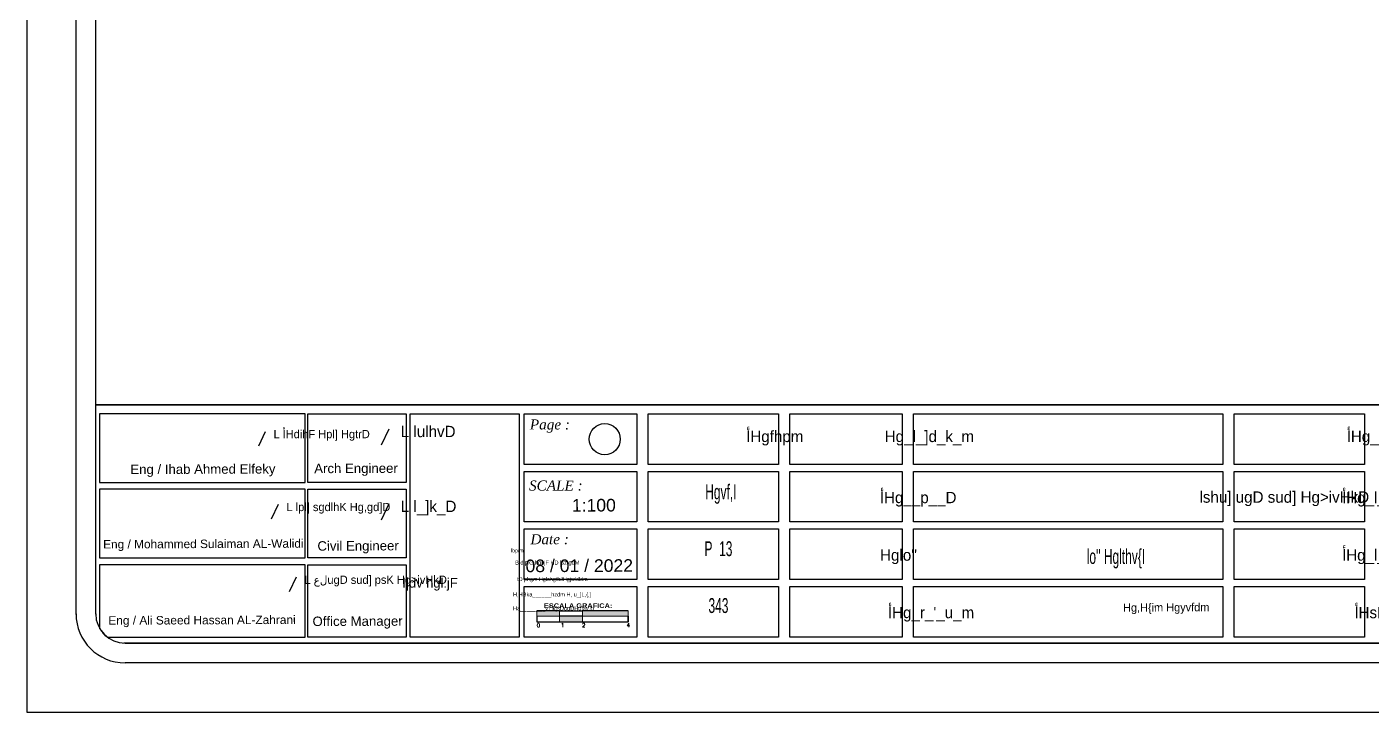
# Model space of a CAD drawing. Extents: x 764960 to 765213, y 2210278 to 2210478.
# Drawn here: x 765026.01 to 765062.15, y 2210277.76 to 2210296.16 of the extents above; entities that cross this region are included whole.
import ezdxf
from ezdxf.enums import TextEntityAlignment as Align

# ---------------------------------------------------------------- set-up
doc = ezdxf.new("R2010")
doc.units = 0
doc.header["$LTSCALE"] = 0.1
doc.header["$MEASUREMENT"] = 0
doc.layers.get('0').update_dxf_attribs({"linetype": 'CONTINUOUS'})
doc.layers.get('Defpoints').update_dxf_attribs({"linetype": 'CONTINUOUS'})
for name, color, linetype in [('1MUROS', 10, 'CONTINUOUS'), ('4', 2, 'CONTINUOUS'), ('const.line', 252, 'CONTINUOUS'), ('MAN', 230, 'CONTINUOUS'), ('pieplano', 7, 'CONTINUOUS'), ('SAGR Frame', 251, 'CONTINUOUS'), ('WALL', 7, 'CONTINUOUS'), ('xyz', 93, 'CONTINUOUS'), ('Zonas', 5, 'CONTINUOUS')]:
    doc.layers.add(name, color=color, linetype=linetype)
for name, color, linetype, lineweight in [('A-PL-WALL', 7, 'CONTINUOUS', 30), ('led', 150, 'CONTINUOUS', 0), ('text', 7, 'CONTINUOUS', 25)]:
    doc.layers.add(name, color=color, linetype=linetype, lineweight=lineweight)
doc.styles.add('100', font='xarb.shx', dxfattribs={"width": 0.7, "height": 0.35})
doc.styles.add('A1', font='xarb.shx')
doc.styles.add('Arch_Text_E', font='arial.ttf', dxfattribs={"height": 0.2})
doc.styles.add('KARINA', font='', dxfattribs={"height": 0.5})
doc.styles.get("Standard").update_dxf_attribs({"font": 'txt.SHX', "bigfont": 'whgtxt.shx'})
doc.styles.add('XARAB', font='xarb.shx')
doc.styles.add('XARB', font='xarb.shx')
doc.styles.get('KARINA').set_extended_font_data('Arial Black')

# ---------------------------------------------------------------- blocks, each defined once
blk = doc.blocks.new('kalesh')
at = {"layer": 'SAGR Frame', "linetype": 'ByBlock', "true_color": 0xfeeab9}
h = blk.add_hatch(color=254, dxfattribs=at)
h.paths.add_polyline_path([(3952.995, 561.647), (3952.995, 561.771), (3952.477, 561.771), (3952.477, 561.647)])
h.paths.add_polyline_path([(3953.512, 561.523), (3953.512, 561.647), (3952.995, 561.647), (3952.995, 561.523)])
h.paths.add_polyline_path([(3954.548, 561.647), (3954.548, 561.771), (3953.512, 561.771), (3953.512, 561.647)])
at = {"layer": '4', "lineweight": -2}
for p, q in [((3952.995, 561.771), (3953.512, 561.771)), ((3952.477, 561.647), (3952.477, 561.523)), ((3952.477, 561.523), (3952.995, 561.523)), ((3953.512, 561.647), (3952.995, 561.647)), ((3952.995, 561.523), (3953.512, 561.523)), ((3953.512, 561.523), (3954.548, 561.523)), ((3954.548, 561.647), (3954.548, 561.523)), ((3954.548, 561.523), (3954.548, 561.647))]:
    blk.add_line(p, q, dxfattribs=at)
at = {"layer": 'const.line'}
blk.add_circle((3954.015, 565.646), 0.352, dxfattribs=at)
at = {"layer": 'Defpoints'}
blk.add_lwpolyline([(3940.958, 559.483), (3987.589, 559.483), (3987.589, 592.346), (3940.958, 592.346)], close=True, dxfattribs=at)
at = {"layer": 'led', "linetype": 'ByBlock'}
for p, q in [((3952.477, 561.771), (3952.477, 561.647)), ((3952.995, 561.647), (3952.995, 561.771)), ((3953.512, 561.771), (3953.512, 561.647)), ((3954.548, 561.647), (3954.548, 561.771)), ((3952.477, 561.647), (3952.995, 561.647)), ((3952.995, 561.647), (3952.995, 561.523)), ((3953.512, 561.647), (3954.548, 561.647)), ((3953.512, 561.523), (3953.512, 561.647))]:
    blk.add_line(p, q, dxfattribs=at)
at = {"layer": 'WALL'}
for p, q in [((3946.343, 565.815, 0.018), (3946.188, 565.487, 0.018)), ((3946.636, 564.169, 0.018), (3946.481, 563.841, 0.018)), ((3947.041, 562.527, 0.018), (3946.886, 562.198, 0.018))]:
    blk.add_line(p, q, dxfattribs=at)
at = {"layer": 'WALL', "color": 5}
for p, q in [((3949.133, 565.873), (3948.962, 565.509)), ((3949.133, 564.182), (3948.962, 563.818))]:
    blk.add_line(p, q, dxfattribs=at)
at = {"layer": 'WALL', "color": 55, "true_color": 0x999b37}
blk.add_arc((3943.179, 561.703), 0.666, 209.7058, 232.3257, dxfattribs=at)
at = {"layer": 'xyz', "ltscale": 0.2}
for p, q in [((3942.069, 561.687), (3942.069, 590.126)), ((3942.513, 561.691), (3942.513, 590.126)), ((3984.813, 561.037), (3943.179, 561.037)), ((3984.813, 560.593), (3943.179, 560.593))]:
    blk.add_line(p, q, dxfattribs=at)
for points in [[(3985.48, 561.703), (3985.48, 566.419), (3942.513, 566.419)], [(3942.513, 561.691), (3942.513, 566.419), (3983.966, 566.419)], [(3942.772, 561.176), (3947.243, 561.176), (3947.243, 562.81), (3942.6, 562.81), (3942.6, 561.373)], [(3983.966, 561.038), (3943.146, 561.038)], [(3943.179, 561.037), (3984.846, 561.038)]]:
    blk.add_lwpolyline(points, dxfattribs=at)
for points in [[(3947.243, 566.215), (3942.6, 566.215), (3942.6, 564.668), (3947.243, 564.668)], [(3947.308, 566.215), (3949.527, 566.215), (3949.527, 564.668), (3947.308, 564.668)], [(3949.622, 566.218), (3952.085, 566.218), (3952.085, 561.178), (3949.622, 561.178)], [(3952.198, 566.218), (3954.74, 566.218), (3954.74, 565.074), (3952.198, 565.074)], [(3954.995, 566.218), (3957.941, 566.218), (3957.941, 565.074), (3954.995, 565.074)], [(3958.197, 566.218), (3960.739, 566.218), (3960.739, 565.074), (3958.197, 565.074)], [(3960.994, 566.218), (3967.98, 566.218), (3967.98, 565.074), (3960.994, 565.074)], [(3968.236, 566.218), (3971.182, 566.218), (3971.182, 565.074), (3968.236, 565.074)], [(3952.198, 564.919), (3954.74, 564.919), (3954.74, 563.776), (3952.198, 563.776)], [(3954.995, 564.919), (3957.941, 564.919), (3957.941, 563.776), (3954.995, 563.776)], [(3958.197, 564.919), (3960.739, 564.919), (3960.739, 563.776), (3958.197, 563.776)], [(3960.994, 564.919), (3967.98, 564.919), (3967.98, 563.776), (3960.994, 563.776)], [(3968.236, 564.919), (3971.182, 564.919), (3971.182, 563.776), (3968.236, 563.776)], [(3947.243, 564.513), (3942.6, 564.513), (3942.6, 562.965), (3947.243, 562.965)], [(3947.308, 564.513), (3949.527, 564.513), (3949.527, 562.965), (3947.308, 562.965)], [(3952.198, 563.621), (3954.74, 563.621), (3954.74, 562.477), (3952.198, 562.477)], [(3954.995, 563.621), (3957.941, 563.621), (3957.941, 562.477), (3954.995, 562.477)], [(3958.197, 563.621), (3960.739, 563.621), (3960.739, 562.477), (3958.197, 562.477)], [(3960.994, 563.621), (3967.98, 563.621), (3967.98, 562.477), (3960.994, 562.477)], [(3968.236, 563.621), (3971.182, 563.621), (3971.182, 562.477), (3968.236, 562.477)], [(3947.308, 562.81), (3949.527, 562.81), (3949.527, 561.176), (3947.308, 561.176)], [(3952.198, 562.322), (3954.74, 562.322), (3954.74, 561.178), (3952.198, 561.178)], [(3954.995, 562.322), (3957.941, 562.322), (3957.941, 561.178), (3954.995, 561.178)], [(3958.197, 562.322), (3960.739, 562.322), (3960.739, 561.178), (3958.197, 561.178)], [(3960.994, 562.322), (3967.98, 562.322), (3967.98, 561.178), (3960.994, 561.178)], [(3968.236, 562.322), (3971.182, 562.322), (3971.182, 561.178), (3968.236, 561.178)]]:
    blk.add_lwpolyline(points, close=True, dxfattribs=at)
for radius in [1.11, 0.666]:
    blk.add_arc((3943.179, 561.703), radius, 180, 270, dxfattribs=at)
at = {"layer": 'Zonas', "color": 5}
for p, q in [((3952.995, 561.771), (3952.477, 561.771)), ((3954.548, 561.771), (3953.512, 561.771))]:
    blk.add_line(p, q, dxfattribs=at)
at = {"layer": '1MUROS', "color": 3, "lineweight": -2, "style": 'Arch_Text_E'}
for s, height, p in [('Eng / Ihab Ahmed Elfeky ', 0.21326, (3943.296, 564.963)), ('Arch Engineer ', 0.21326, (3947.451, 564.984)), ('Eng / Mohammed Sulaiman AL-Walidi ', 0.19193, (3942.68, 563.273)), ('Civil Engineer ', 0.21326, (3947.523, 563.234)), ('Eng / Ali Saeed Hassan AL-Zahrani ', 0.19193, (3942.799, 561.552)), ('Office Manager', 0.21326, (3947.412, 561.532))]:
    blk.add_text(s, height=height, rotation=0.2258, dxfattribs=at).set_placement(p, align=Align.MIDDLE_LEFT)
at = {"layer": '1MUROS', "lineweight": -2, "style": 'Arch_Text_E'}
for s, height, p in [('1:100', 0.2843, (3953.272, 564.152)), ('08 / 01 / 2022', 0.28434, (3952.225, 562.784))]:
    blk.add_text(s, height=height, rotation=0.2258, dxfattribs=at).set_placement(p, align=Align.MIDDLE_LEFT)
at = {"layer": 'MAN', "style": 'KARINA'}
blk.add_text('ESCALA GRAFICA:', height=0.10426, dxfattribs=at).set_placement((3952.641, 561.833))
at = {"layer": 'pieplano', "ltscale": 0.01}
for s, p in [('0', (3952.477, 561.397)), ('1', (3953.024, 561.397)), ('2', (3953.5, 561.397)), ('4', (3954.509, 561.397))]:
    blk.add_text(s, height=0.0912, dxfattribs=at).set_placement(p)
at = {"layer": 'text', "color": 0, "lineweight": -3, "style": 'XARAB'}
for s, height, p in [('lbp/m', 0.0859, (3951.892, 563.088)), (' B djplG hgl:jF HD lsz,gdM  ', 0.09199, (3951.954, 562.813)), (' tD phgm HglohgthJHgjwldldm', 0.08739, (3952.005, 562.441)), ('H,HBka______hzdm H, u_]L,{,]', 0.09199, (3951.943, 562.093)), ('Ha________vTik]sDugDHglav,U', 0.09199, (3951.943, 561.78))]:
    blk.add_text(s, height=height, dxfattribs=at).set_placement(p)
at = {"layer": 'WALL', "style": 'A1'}
for s, height, p in [('L أHdihF Hpl] HgtrD', 0.18671, (3946.532, 565.667, -0.283)), ('أHgfhpm ', 0.256, (3957.215, 565.58, -0.351)), ('L lpl] sgdlhK Hg,gd]D', 0.18671, (3946.824, 564.021, -0.283)), ('L علugD sud] psK Hg>ivHkD', 0.18671, (3947.229, 562.378, -0.283))]:
    blk.add_text(s, height=height, dxfattribs=at).set_placement(p)
at = {"layer": 'WALL', "color": 5, "style": 'A1'}
for s, height, p in [('L lulhvD ', 0.256, (3949.407, 565.691, -0.351)), ('L l_]k_D ', 0.256, (3949.407, 564, -0.351)), ('l]dv hgl:jF ', 0.21762, (3949.447, 562.292, -0.298))]:
    blk.add_text(s, height=height, dxfattribs=at).set_placement(p)
at = {"layer": 'WALL', "color": 30, "true_color": 0xf8991e, "style": 'A1'}
for s, height, p in [('Hg_l_]d_k_m ', 0.25602, (3960.342, 565.58, -0.351)), ('أHg_l_a_v,U ', 0.25602, (3970.785, 565.58, -0.351)), ('أHg__p__D ', 0.256, (3960.237, 564.2, -0.351)), ('أHg_l_hg_; ', 0.25602, (3970.68, 564.2, -0.351)), ('أHg_l_,r_U ', 0.25602, (3970.68, 562.901, -0.351)), ("Hglo''", 0.256, (3960.237, 562.901, -0.351)), ("أHg_r_'_u_m ", 0.25602, (3960.419, 561.603, -0.351)), ('أHsL Hgg,pm', 0.25602, (3970.958, 561.603, -0.351))]:
    blk.add_text(s, height=height, dxfattribs=at).set_placement(p)
at = {"layer": 'WALL', "color": 0, "style": 'A1'}
blk.add_text('lshu] ugD sud] Hg>ivHkD', height=0.25602, dxfattribs=at).set_placement((3967.454, 564.21, -0.351))
at = {"layer": 'WALL', "color": 5, "linetype": 'ByBlock', "char_height": 0.22751, "width": 4.59374, "attachment_point": 1}
for s, insert in [('{\\fBookman Old Style|b0|i1|c0|p26;\\C7;Page :}', (3952.323, 566.092, -0.975)), ('{\\fBookman Old Style|b0|i1|c0|p26;\\C7;SCALE :}', (3952.304, 564.712)), ('{\\fBookman Old Style|b0|i1|c0|p26;\\C7;Date :}', (3952.336, 563.5, 1.6))]:
    blk.add_mtext(s, dxfattribs=dict(at, insert=insert))

msp = doc.modelspace()

# ---------------------------------------------------------------- block references
at = {"xscale": 1.18916376799821, "yscale": 1.18916376799821, "zscale": 1.18916376799821}
msp.add_blockref('kalesh', (760339.561, 2209612.441), dxfattribs=at)

# ---------------------------------------------------------------- texts
at = {"ltscale": 0.2, "style": 'XARB'}
msp.add_text('Hg,H{im Hgyvfdm', height=0.21979, rotation=0.3454, dxfattribs=at).set_placement((765055.461, 2210280.453))
at = {"layer": 'A-PL-WALL', "style": '100', "width": 0.6}
for s, p in [('Hgvf,I', (765044.653, 2210283.47)), ('P  13', (765044.588, 2210281.945)), ("lo'' Hglthv{I", (765055.268, 2210281.735)), ('343', (765044.588, 2210280.418))]:
    msp.add_text(s, height=0.4, dxfattribs=at).set_placement(p, align=Align.CENTER)

doc.saveas('drawing.dxf')
